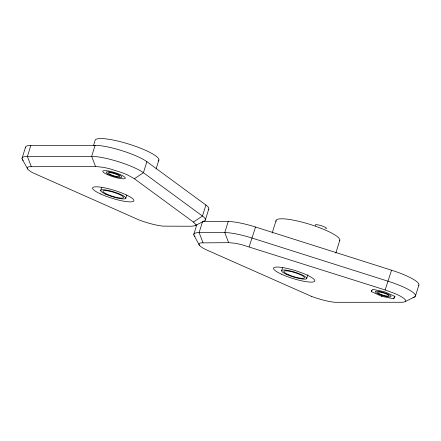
<?xml version="1.0" encoding="UTF-8"?>
<svg xmlns="http://www.w3.org/2000/svg" width="441" height="441" viewBox="0 0 441 441"><rect width="100%" height="100%" fill="white"/><g stroke="black" fill="none" stroke-linecap="round" stroke-linejoin="round"><path stroke-width="0.66" d="M22.05 158.336L25.49 147.294M208.169 209.729A31.41 5.992 17.3 0 0 205.903 205.015L146.864 161.682A31.41 5.992 17.3 0 0 95.096 145.332L30.848 145.425L27.408 156.461A31.41 5.992 17.3 0 0 23.18 160.474M93.486 145.618L95.091 140.464A33.373 6.367 17.3 0 1 131.06 144.797A33.373 6.367 17.3 0 1 158.087 160.993M95.096 145.332L91.656 156.373L95.532 166.472L103.095 167.31A24.393 4.653 17.3 0 1 109.996 168.853L121.562 172.508A24.393 4.653 17.3 0 1 127.978 175.165L134.362 178.732L193.401 222.066L195.457 224.16A24.062 4.592 17.3 0 1 194.757 225.786L191.603 226.239L163.098 226.139A23.831 4.548 17.3 0 1 153.606 224.441A22.938 4.377 17.3 0 1 149.267 223.311A23.831 4.548 17.3 0 1 138.457 219.706L32.849 172.806A23.875 4.553 17.3 0 1 28.125 169.581A22.943 4.377 17.3 0 1 27.336 168.44A23.831 4.548 17.3 0 1 29.134 166.72L95.532 166.472M100.669 190.512L101.623 187.447M125.823 198.174L126.776 195.109M146.864 161.682L143.424 172.718L134.362 178.732M156.097 168.92L158.909 159.907M193.786 234.43L196.84 224.618M205.903 205.015L202.463 216.051A31.41 5.992 17.3 0 1 202.893 221.404M205.324 220.114L208.758 209.073M418.255 285.768A31.41 5.992 17.3 0 0 391.542 270.195L255.537 227.027A31.41 5.992 17.3 0 0 228.212 221.531L224.772 232.567L228.653 242.666L233.791 243.101A24.062 4.592 17.3 0 1 241.795 244.711L385.153 289.957L394.844 293.519A24.393 4.653 17.3 0 1 400.411 296.181L403.592 298.155L405.345 299.841A24.393 4.653 17.3 0 1 405.455 301.407L403.879 302.113L401.718 302.267L334.84 302.305A23.831 4.548 17.3 0 1 325.348 300.608A22.943 4.377 17.3 0 1 321.004 299.478A23.875 4.553 17.3 0 1 311.214 296.264M255.537 227.027L249.154 246.789M272.213 232.947L276.022 220.709M281.601 270.757L282.554 267.693M306.754 278.42L307.901 274.737M335.827 253.029L339.84 240.152M371.294 291.6L372.662 289.307L384.546 291.76L395.07 296.501L393.703 298.794L381.812 296.341L371.294 291.6L371.697 290.299M381.812 296.341L382.22 295.04M391.542 270.195L385.153 289.957M393.703 298.794L394.508 296.198M415.411 296.165L418.851 285.123M193.401 222.066L202.463 216.051L143.424 172.718A31.41 5.992 17.3 0 0 91.656 156.373L27.408 156.461L31.289 166.56M195.109 225.594L204.244 221.029M405.202 301.633L414.816 296.81M228.653 242.666L200.848 242.886A23.831 4.548 17.3 0 0 199.067 244.606A22.938 4.377 17.3 0 0 199.85 245.747A23.831 4.548 17.3 0 0 205.33 249.363L311.214 296.264M228.212 221.531L202.557 221.586L199.117 232.622A31.41 5.992 17.3 0 0 194.972 236.701M27.618 168.98L22.53 159.692M194.261 235.858L199.349 245.146M202.998 242.721L199.117 232.622L224.772 232.567A31.41 5.992 17.3 0 1 252.103 238.068L388.102 281.237A31.41 5.992 17.3 0 1 412.985 297.438M276.105 221.421A33.373 6.367 17.3 0 1 308.761 224.022A33.373 6.367 17.3 0 1 339.587 240.753M315.618 225.605A5.887 1.125 17.3 0 1 321.202 225.66A5.887 1.125 17.3 0 1 325.734 228.769M25.589 147.939A31.41 5.992 17.3 0 1 30.848 145.425M281.645 274.263A21.592 4.118 17.3 0 0 314.659 281.264A21.592 4.118 17.3 0 0 286.226 268.233A21.592 4.118 17.3 0 0 281.645 274.263M286.545 274.39A13.153 2.508 17.3 0 0 306.655 278.657A13.153 2.508 17.3 0 0 289.335 270.719A13.153 2.508 17.3 0 0 286.545 274.39M287.912 274.423A10.799 2.062 17.3 0 0 304.417 277.929A10.799 2.062 17.3 0 0 290.2 271.413A10.799 2.062 17.3 0 0 287.912 274.423M378.251 293.86A8.247 1.571 17.3 0 0 390.974 296.633A8.247 1.571 17.3 0 0 380.313 291.661A8.247 1.571 17.3 0 0 378.251 293.86M379.657 293.915A5.887 1.125 17.3 0 0 388.747 295.894A5.887 1.125 17.3 0 0 381.134 292.344A5.887 1.125 17.3 0 0 379.657 293.915M105.608 194.145A13.153 2.508 17.3 0 0 125.724 198.411A13.153 2.508 17.3 0 0 108.403 190.473A13.153 2.508 17.3 0 0 105.608 194.145M106.976 194.183A10.799 2.062 17.3 0 0 123.486 197.684A10.799 2.062 17.3 0 0 109.269 191.168A10.799 2.062 17.3 0 0 106.976 194.183M109.407 174.63A8.247 1.571 17.3 0 0 121.887 177.205A8.247 1.571 17.3 0 0 110.84 172.227A8.247 1.571 17.3 0 0 109.407 174.63M110.73 174.647A5.887 1.125 17.3 0 0 119.643 176.488A5.887 1.125 17.3 0 0 111.755 172.927A5.887 1.125 17.3 0 0 110.73 174.647M100.713 194.018A21.592 4.118 17.3 0 0 133.728 201.019A21.592 4.118 17.3 0 0 105.294 187.987A21.592 4.118 17.3 0 0 100.713 194.018M107.417 174.608A11.78 2.249 17.3 0 0 125.25 178.285A11.78 2.249 17.3 0 0 109.467 171.169A11.78 2.249 17.3 0 0 107.417 174.608"/></g></svg>
